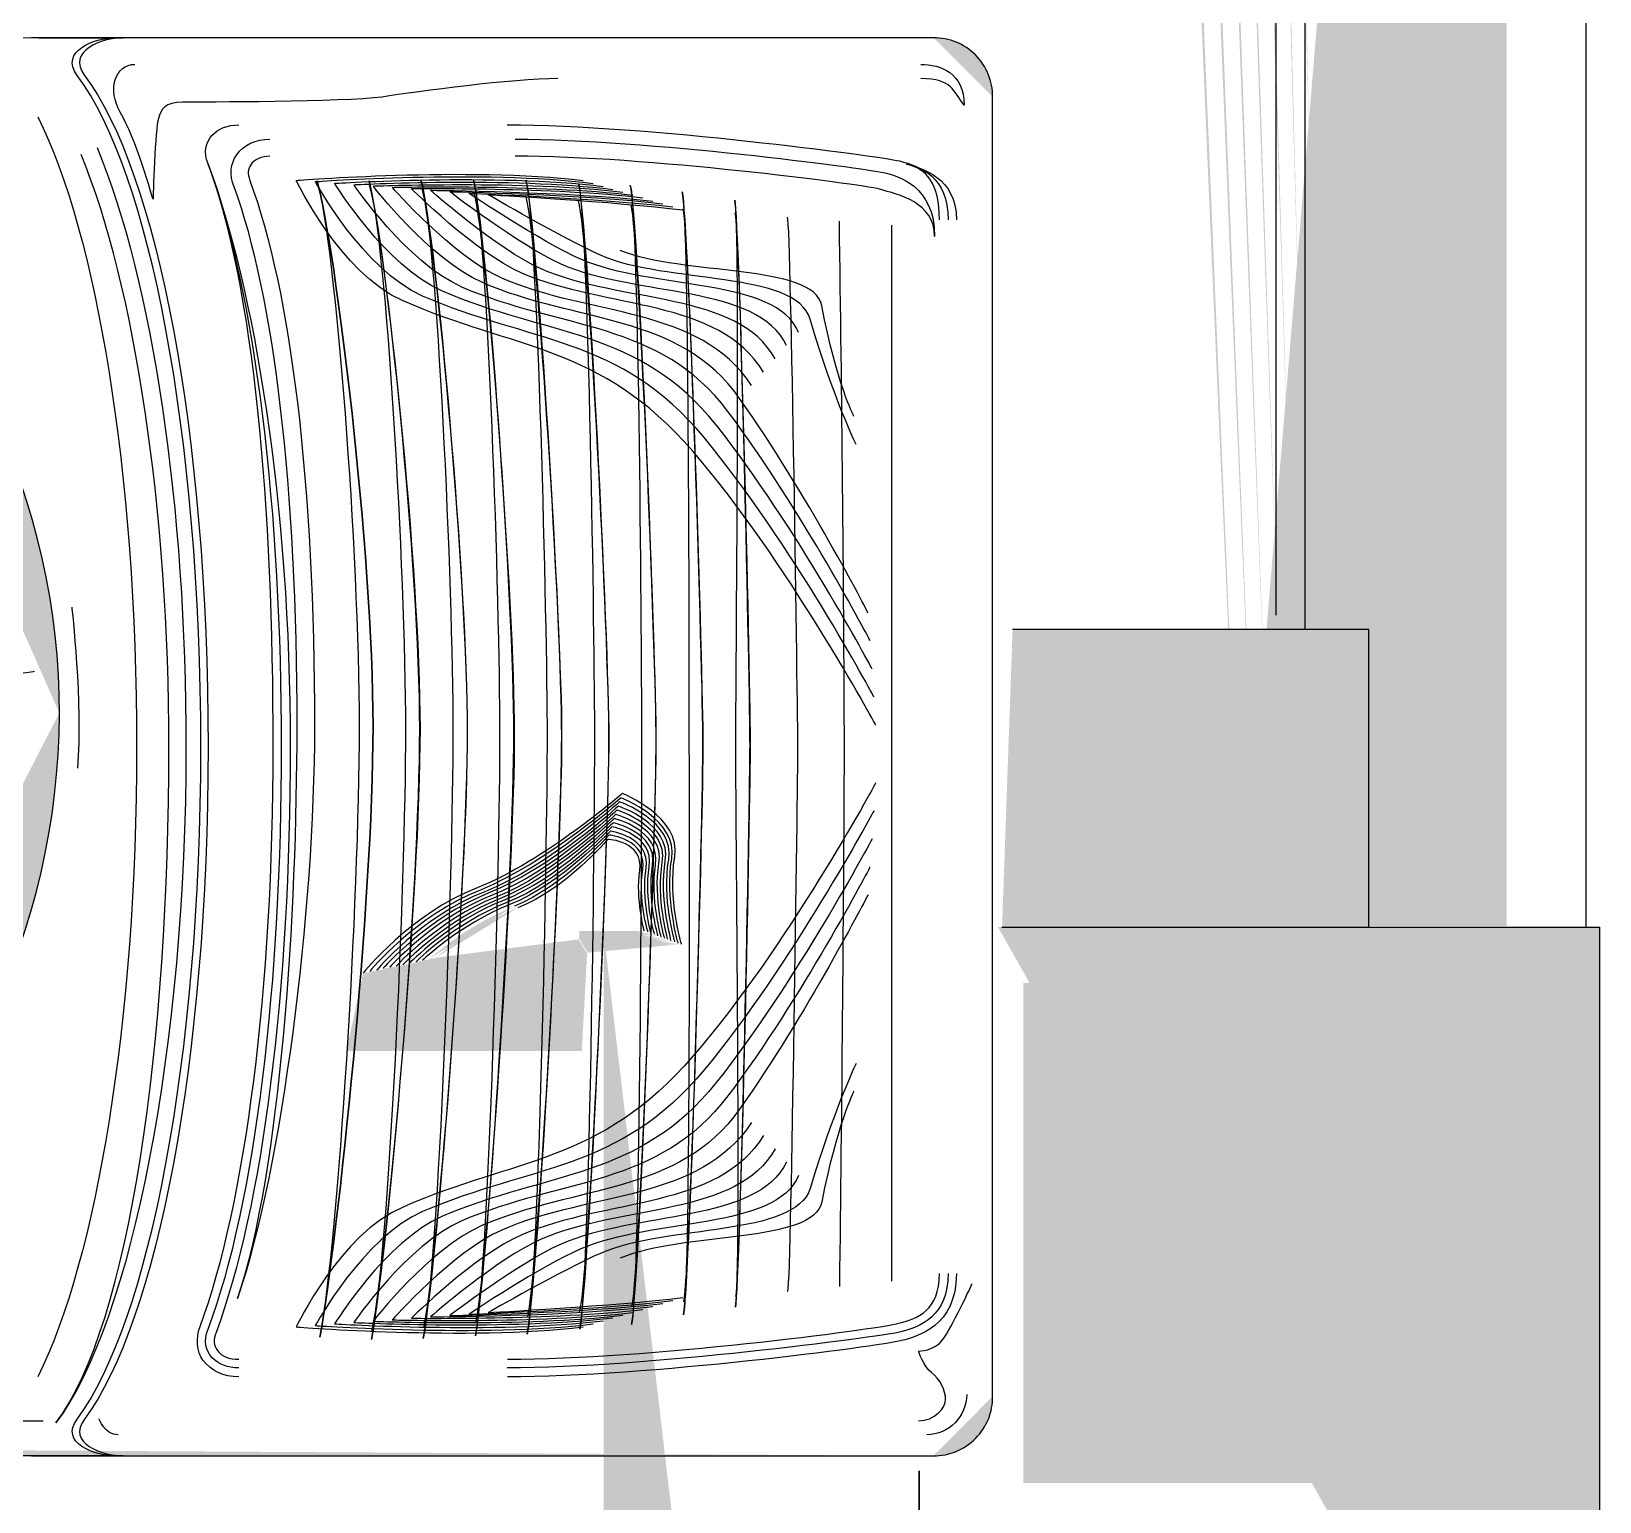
# Model space of a CAD drawing. Header units: millimetres. Extents: x 1111 to 1333, y -447 to -319.
# Drawn here: x 1281.7466 to 1281.9568, y -441.7373 to -441.5402 of the extents above; entities that cross this region are included whole.
import ezdxf

# ---------------------------------------------------------------- set-up
doc = ezdxf.new("R2010")
doc.units = ezdxf.units.MM

# ---------------------------------------------------------------- blocks, each defined once
blk = doc.blocks.new('scanne')
at = {"transparency": 33554559}
h = blk.add_hatch(color=256, dxfattribs=at)
h.paths.add_polyline_path([(2.355771289008089, 1.336540560267394, 0.0117011608511153), (2.395596394018639, 1.318840513595887)], flags=0)
h.paths.add_polyline_path([(2.355771289008089, 1.336540560267394), (2.410285608009644, 1.427230490119882), (2.438204238326079, 1.427230490119882)], flags=0)
h.paths.add_polyline_path([(2.469224938677825, 1.397167781984762), (2.469224938677825, 0.9855504595204821), (2.435923304476318, 0.9855504595204821)], flags=0)
h.paths.add_polyline_path([(2.424974821999285, 1.264463050625636, 0.0020246642637524), (2.435923304476318, 0.9855504595213916)], flags=0)
h = blk.add_hatch(color=256, dxfattribs=at)
h.paths.add_polyline_path([(2.410294731744897, 1.427832656656164), (2.43816774338461, 1.427832656656164)], flags=0)
h.paths.add_polyline_path([(2.469827105214108, 1.397176905720243), (2.469827105214108, 0.9708247505886902), (2.434335774517649, 0.9708247505886902)], flags=0)
h.paths.add_polyline_path([(2.422338062470089, 1.255576532348186, 0.0021279036244079), (2.434335774517649, 0.9708247505877808)], flags=0)
h = blk.add_hatch(color=256, dxfattribs=at)
h.paths.add_polyline_path([(2.359858722466242, 1.342124286330999, 0.0066353954649147), (2.399136403353395, 1.325884037323248)], flags=0)
h.paths.add_polyline_path([(2.359858722466242, 1.342124286330772), (2.410312979215405, 1.426564457435915), (2.438185990855117, 1.426564457435915)], flags=0)
h.paths.add_polyline_path([(2.468613648405835, 1.397186029455497), (2.468613648405835, 1.000212302304362), (2.437456092023012, 1.000212302304362)], flags=0)
h.paths.add_polyline_path([(2.427648076471314, 1.273376940108619, 0.0018961156850547), (2.437456092023921, 1.000212302304362)], flags=0)
h = blk.add_hatch(color=256, dxfattribs=at)
h.paths.add_polyline_path([(2.363854918576862, 1.347744507333572, 9.01962248142e-05), (2.402676412693608, 1.332964055989577)], flags=0)
h.paths.add_polyline_path([(2.363854918570496, 1.347744507335846), (2.410294731744897, 1.425980538370595), (2.43816774338461, 1.425980538370595)], flags=0)
h.paths.add_polyline_path([(2.468002358134299, 1.397195153190978), (2.468002358134299, 1.014865021352989), (2.439034498247337, 1.014865021352989)], flags=0)
h.paths.add_polyline_path([(2.430275712265256, 1.282281705857258, 0.0017674472176443), (2.439034498247337, 1.014865021352079)], flags=0)
h = blk.add_hatch(color=256, dxfattribs=at)
h.paths.add_polyline_path([(2.406262040699175, 1.340012141586157, 0.0079069406303886), (2.367987970705371, 1.353287176589674)], flags=0)
h.paths.add_polyline_path([(2.367987970705371, 1.353287176589674), (2.410276484273936, 1.425410304908155), (2.438195114590371, 1.425410304908155)], flags=0)
h.paths.add_polyline_path([(2.467391067863218, 1.397172343852389), (2.467391067863218, 1.029531426004723), (2.440612904470754, 1.029531426004723)], flags=0)
h.paths.add_polyline_path([(2.43294896673683, 1.291154538531827, 0.0016124653771653), (2.440612904470754, 1.029531426003813)], flags=0)
h = blk.add_hatch(color=256, dxfattribs=at)
h.paths.add_polyline_path([(2.409756431356299, 1.34709216025476, 0.0168274337675411), (2.372029785486802, 1.358861778917798)], flags=0)
h.paths.add_polyline_path([(2.372029785486802, 1.358861778917798), (2.410303855479696, 1.424780767165657), (2.438176867119409, 1.424780767165657)], flags=0)
h.paths.add_polyline_path([(2.466825396268404, 1.39718146758787), (2.466825396268404, 1.04418414505335), (2.442191310695079, 1.04418414505335)], flags=0)
h.paths.add_polyline_path([(2.435622221208859, 1.300059304280239, 0.0014453934944088), (2.442191310695079, 1.044184145054259)], flags=0)
h = blk.add_hatch(color=256, dxfattribs=at)
h.paths.add_polyline_path([(2.413319250029189, 1.354131122114267, 0.0277174394342847), (2.376094409606821, 1.36444094311355)], flags=0)
h.paths.add_polyline_path([(2.376094409606821, 1.364440943113322), (2.410308417347323, 1.424155791290786), (2.438181428987036, 1.424155791290786)], flags=0)
h.paths.add_polyline_path([(2.466236915335457, 1.397195153190978), (2.466236915335457, 1.058887044646553), (2.443746907580361, 1.058887044646553)], flags=0)
h.paths.add_polyline_path([(2.43827266634139, 1.308968631896505, 0.0012613645155645), (2.443746907580361, 1.058887044646326)], flags=0)
h = blk.add_hatch(color=256, dxfattribs=at)
h.paths.add_polyline_path([(2.416859259363491, 1.361220264518124, 0.0398906446787946), (2.380181843064974, 1.370024669176928)], flags=0)
h.paths.add_polyline_path([(2.380181843064974, 1.3700246691767), (2.410290169877271, 1.423535377283769), (2.438163181516983, 1.423535377283769)], flags=0)
h.paths.add_polyline_path([(2.465625625063466, 1.397167781984762), (2.465625625063466, 1.073548887430661), (2.445279695127055, 1.073548887430661)], flags=0)
h.paths.add_polyline_path([(2.440900302136242, 1.317882521379715, 0.0010599977887908), (2.445279695127055, 1.073548887432025)], flags=0)
h = blk.add_hatch(color=256, dxfattribs=at)
h.paths.add_polyline_path([(2.420399268697337, 1.368304845054353, 0.054342496209484), (2.38422365784595, 1.375603833372451)], flags=0)
h.paths.add_polyline_path([(2.38422365784595, 1.375603833372451), (2.410317541083031, 1.422956020086076), (2.438190552722744, 1.422956020086076)], flags=0)
h.paths.add_polyline_path([(2.465014334791931, 1.39718146758787), (2.465014334791931, 1.088160549669964), (2.446858101350471, 1.088160549669964)], flags=0)
h.paths.add_polyline_path([(2.443573556608271, 1.326791848993707, 0.0008336980382864), (2.446858101351381, 1.088160549671101)], flags=0)
h = blk.add_hatch(color=256, dxfattribs=at)
h.paths.add_polyline_path([(2.400942902961332, 1.081942723996462, 0.4181100602066327), (2.393005253166165, 1.089880373792539)], flags=0)
h.paths.add_polyline_path([(2.393005253166165, 1.089880373792539), (2.272115759147936, 1.089880373792539)], flags=0)
h.paths.add_polyline_path([(2.272115759146117, 1.089880373792311, 0.0037641889663085), (1.988230732251167, 1.08267262282834)], flags=0)
h.paths.add_polyline_path([(1.988230732250258, 1.08267262282834, 0.3009145390561368), (1.97532064666143, 1.074005074200613)], flags=0)
h.paths.add_polyline_path([(1.975320646662339, 1.074005074200613, 0.0442316588797081), (1.960722670026143, 1.002018801912981)], flags=0)
h.paths.add_polyline_path([(1.960722670026143, 1.002018801912981, 0.0125714483828308), (1.954199199216645, 0.9163469265290586)], flags=0)
h.paths.add_polyline_path([(1.954199199216645, 0.916346926529286, 0.4150448355973054), (1.968340989082435, 0.9022963740169416)], flags=0)
h.paths.add_polyline_path([(1.968340989083344, 0.9022963740169416), (2.272115759147936, 0.8997873467826593), (2.393005253166165, 0.8997873467826593)], flags=0)
h.paths.add_polyline_path([(2.393005253166165, 0.8997873467826593, 0.4190533763846445), (2.400942902963151, 0.9077706152556856)], flags=0)
h = blk.add_hatch(color=256, dxfattribs=at)
h.paths.add_polyline_path([(2.273128493776994, 0.8997827849148052), (1.969353723712401, 0.9022918121493148)], flags=0)
h.paths.add_polyline_path([(1.95516631516989, 0.9163423646616592, 0.4155777145924683), (1.969353723712401, 0.9022918121493148)], flags=0)
h.paths.add_polyline_path([(1.961644167301756, 1.002014240045582, 0.0123295361642468), (1.95516631516898, 0.9163423646616592)], flags=0)
h.paths.add_polyline_path([(1.976287762614219, 1.074000512332759, 0.0434345997774606), (1.961644167300846, 1.002014240045355)], flags=0)
h.paths.add_polyline_path([(1.98924346687886, 1.082668060960259, 0.3014010121143789), (1.976287762614219, 1.074000512332759)], flags=0)
h.paths.add_polyline_path([(2.27312849377472, 1.089875811924684, 0.0037674473733019), (1.989243466877951, 1.082668060960486)], flags=0)
h.paths.add_polyline_path([(2.273128493776994, 1.089875811924684), (2.284396306992903, 1.089875811924684)], flags=0)
h.paths.add_polyline_path([(2.130615746865487, 0.9186232985109654), (2.236177365416324, 0.922272792670128)], flags=0)
h.paths.add_polyline_path([(2.236177365416324, 0.922272792670128, 0.2422056560555221), (2.275865614395797, 0.9993683567799962)], flags=0)
h.paths.add_polyline_path([(2.275865614395797, 0.9993683567799962, 0.2109934101797068), (2.244981770074673, 1.069164932571993)], flags=0)
h.paths.add_polyline_path([(2.244981770075128, 1.069164932571993), (2.111683995915655, 1.064511827519254)], flags=0)
h.paths.add_polyline_path([(2.111683995915655, 1.064511827519254, 0.1207162283333014), (2.089467700222257, 1.025188527955378)], flags=0)
h.paths.add_polyline_path([(2.089467700221803, 1.025188527955378, 0.2622718361851724), (2.033037396787449, 1.057075983170307)], flags=0)
h.paths.add_polyline_path([(2.033037396787449, 1.057075983170079, 0.2008827941586041), (1.985913303459028, 1.037368714711192)], flags=0)
h.paths.add_polyline_path([(1.985913303459028, 1.037368714711192), (1.979663544711229, 0.9516968393274964)], flags=0)
h.paths.add_polyline_path([(1.979663544711229, 0.9516968393274964, 0.2404182993995008), (2.033037396787449, 0.9244168704885852)], flags=0)
h.paths.add_polyline_path([(2.033037396787449, 0.9244168704883576, 0.2904019590101875), (2.092843482318812, 0.9625540844506304)], flags=0)
h.paths.add_polyline_path([(2.092843482318812, 0.9625540844506304, 0.1561001242287523), (2.130615746865487, 0.9186232985109654)], flags=0)
h = blk.add_hatch(color=256, dxfattribs=at)
h.paths.add_polyline_path([(1.982345922918057, 1.065319278101924, 0.0441364926226864), (1.96948145600777, 1.001225036933647)], flags=0)
h.paths.add_polyline_path([(2.246249969294011, 1.079278593260369, 0.0037946706193211), (1.994069922902554, 1.072846359804998)], flags=0)
h.paths.add_polyline_path([(2.246249969295377, 1.079278593260369), (2.272982514010209, 1.079278593260369)], flags=0)
h.paths.add_polyline_path([(2.272982514010209, 0.910352632373133), (2.246249969295377, 0.910352632373133), (1.976187401525066, 0.9126335662224392)], flags=0)
h.paths.add_polyline_path([(1.9637335027071, 0.9250418463632286, 0.4128428491798294), (1.976187401525066, 0.9126335662224392)], flags=0)
h.paths.add_polyline_path([(1.96948145600777, 1.001225036933419, 0.0135886057867857), (1.9637335027071, 0.9250418463632286)], flags=0)
h = blk.add_hatch(color=256, dxfattribs=at)
h.paths.add_polyline_path([(2.33684866179351, 0.9734660719861948, 0.0805754429643257), (2.325443992546979, 0.9663951770530728)], flags=0)
h.paths.add_polyline_path([(2.325443992546979, 0.9663951770530728), (2.322159447803869, 0.9595523755046996), (2.344968786297386, 0.9595523755046996), (2.345653066452314, 0.9700446712120084), (2.354731183173271, 0.9700446712120084)], flags=0)
h = blk.add_hatch(color=256, dxfattribs=at)
h.paths.add_polyline_path([(2.337313972298716, 0.9732562260719532, 0.0743487687796995), (2.32631987114496, 0.9665502805546566)], flags=0)
h.paths.add_polyline_path([(2.32631987114496, 0.9665502805546566), (2.322989707724673, 0.9601180470992858), (2.344886672678741, 0.9601180470992858), (2.345570952833668, 0.9701541560368696), (2.354238501461395, 0.9701541560368696)], flags=0)
for points in [[(2.320129416677673, 0.9652683957315276), (2.317483533411859, 0.9562358976877476), (2.345539019760281, 0.9562358976877476), (2.346268918591931, 0.9690091272443624), (2.357399875776764, 0.9690091272443624)], [(2.3209961715404, 0.9654189373654845), (2.318259050921142, 0.9567970074147067), (2.345447782405926, 0.9567970074147067), (2.346177681237577, 0.9691596688785467), (2.356989307683988, 0.9691596688785467)], [(2.321913106947476, 0.9656105358087644), (2.319039130297595, 0.9573535552740396), (2.345361106919654, 0.9573535552740396), (2.346045387074582, 0.9693056486448768), (2.356537682781663, 0.9693056486448768)], [(2.322784423677831, 0.9658066961198984), (2.319819209673596, 0.9579146650009988), (2.345274431433836, 0.9579146650009988), (2.345958711587854, 0.9695018089560108), (2.356086057879792, 0.9695018089560108)], [(2.323655740408639, 0.9660074182986592), (2.320599289050505, 0.9584803365955848), (2.345187755947108, 0.9584803365955848), (2.345872036102036, 0.9697025311347716), (2.355634432977012, 0.9697025311347716)], [(2.324527057138993, 0.9661990167419388), (2.321424987104137, 0.9589912657779676), (2.345055461784114, 0.9589912657779676), (2.345785360615764, 0.9698485109011016), (2.355137189398419, 0.9698485109011016)], [(2.31659853107817, 0.9645339350317954), (2.314317597228864, 0.954041639324714), (2.345885721704917, 0.954041639324714), (2.346661239213744, 0.9683659038989844), (2.359251994062333, 0.9683659038989844)], [(2.317465285940897, 0.9647300953429294), (2.315138733414869, 0.9545571303747236), (2.345794484351017, 0.9545571303747236), (2.346570001859845, 0.9685164455329413), (2.358795807292381, 0.9685164455329413)], [(2.31838678321651, 0.9648715132416328), (2.315877755982228, 0.955154735043152), (2.345712370732371, 0.955154735043152), (2.346487888240744, 0.9687034821085944), (2.358348744258137, 0.9687034821085944)], [(2.319258099947319, 0.9651132922297164), (2.316703454035859, 0.9556702260931615), (2.345580076569376, 0.9556702260931615), (2.346355594077749, 0.9688540237427788), (2.357851500678634, 0.9688540237427788)]]:
    blk.add_hatch(color=256, dxfattribs=at).paths.add_polyline_path(points)
h = blk.add_hatch(color=256, dxfattribs=at)
h.paths.add_polyline_path([(2.401659116190558, 0.9706650852190251), (2.482267318428739, 0.9706650852190251), (2.482267318428739, 0.8864530074990852), (2.454303069434672, 0.8864530074990852), (2.453938120019529, 0.8854493966052814), (2.453938120019529, 0.8780135522563342)], flags=0)
h.paths.add_polyline_path([(2.404396236809816, 0.4955465643874959, 0.0318290349099988), (2.440526228984481, 0.6347747665552106)], flags=0)
h.paths.add_polyline_path([(2.404396236809816, 0.4955465643872686), (2.389935116205151, 0.4572268757171969), (2.348832688238644, 0.4572268757171969), (2.348832688238644, 0.9698439490332476)], flags=0)
at = {"lineweight": -3}
for points in [[(2.480433447613677, 1.389868793666664), (2.480433447613677, 0.9706787708223599)], [(2.373767857079883, 1.330619255994406), (2.373767857079883, 1.190934867056512), (2.438911327819596, 1.190980485733462), (2.438911327819596, 1.012474602678821)], [(2.377691063301199, 1.331955883230193), (2.377691063301199, 1.19213463826145), (2.44278891536328, 1.192271494292299), (2.44278891536328, 1.010572303848448)], [(2.393005253166165, 1.089880373792539), (2.272115759147936, 1.089880373792539)], [(2.273128493776994, 1.089875811924684), (2.284396306992903, 1.089875811924684)], [(2.400942902962242, 0.9077706152556856), (2.400942902962242, 1.081942723996462)], [(2.387380470293692, 1.06473992090423), (2.387380470293692, 0.9940765902495058), (2.387380470293692, 0.9231851662098052)], [(2.451356102901399, 0.9706468377482906), (2.451356102901399, 1.010563180113194), (2.403593348094773, 1.010563180113194)], [(2.402179169108194, 0.9706468377482906), (2.482285565899701, 0.9706468377482906), (2.482285565899701, 0.8864803787050732), (2.391048211923362, 0.8864803787050732)], [(1.973532394524909, 0.9068719273188888), (2.262070526474644, 0.9044541374385062), (2.273703289106606, 0.9044541374385062)], [(1.968340989083344, 0.9022963740169416), (2.272115759147936, 0.8997873467826593), (2.393005253166165, 0.8997873467826593)], [(2.273128493776994, 0.8997827849148052), (1.969353723712401, 0.9022918121493148)], [(2.284396306992903, 0.8997827849148052), (2.273128493776994, 0.8997827849148052)], [(2.391052773790988, 0.8977846868629058), (2.391052773790988, 0.8782598931118172)], [(2.391075583129577, 0.8977573156566904), (2.391075583129577, 0.8782781405827791)]]:
    blk.add_lwpolyline(points, dxfattribs=at)
for centre, radius, start, end in [((2.609470608191941, -17.7514827420207), 18.84436038119274, 91.0226936105105, 91.88612486155434), ((2.393057632338923, 1.081995103169674), 0.0078854445893381, 359.6194092039884, 90.38059079555241), ((2.181113183146635, 0.9993828391516216), 0.0947524323560802, 305.5305811845171, 47.69717185591711), ((-4.573482184707927, 0.962715907742904), 6.954639432895715, 0.2609966122400683, 0.8450651672714959), ((-6.6404918004348, 1.038586478316346), 9.02168512236733, 359.2627321877861, 359.7193492657139), ((2.393047752005941, 0.9076828709291931), 0.0078956385239544, 269.6915998772497, 0.6367417967599518)]:
    blk.add_arc(centre, radius, start, end, dxfattribs=at)
for points in [[(2.278265156805218, 1.084812138778943), (2.275847366924836, 1.08809668352228), (2.280591709331702, 1.089875811924684), (2.283328829951415, 1.089875811924684)], [(2.284396306992903, 1.089875811924684), (2.28156794901929, 1.089875811924684), (2.276823606612424, 1.08809668352228), (2.279241396493262, 1.084812138778943)], [(2.284396306992903, 1.089875811924684), (2.28156794901929, 1.089875811924684), (2.276823606612424, 1.08809668352228), (2.279241396493262, 1.084812138778943)], [(2.2948247365523, 0.994806489081384), (2.2948247365523, 1.036593197202591), (2.287890697650027, 1.072130146576228), (2.278265156805218, 1.084812138778943)], [(2.279241396493262, 1.084812138778943), (2.288912556014793, 1.072130146576228), (2.295800976239888, 1.036593197202591), (2.295800976239888, 0.994806489081384)], [(2.279241396493262, 1.084812138778943), (2.288912556014793, 1.072130146576228), (2.295800976239888, 1.036593197202591), (2.295800976239888, 0.994806489081384)], [(2.284040481312104, 1.079835141119701), (2.282261352909927, 1.082937211154785), (2.283310582480453, 1.086312993251794), (2.286002084422534, 1.086312993251794)], [(2.391335609588395, 1.086312993251794), (2.393890255499854, 1.086312993251794), (2.397129181566242, 1.085172526327141), (2.397129181566242, 1.080838752013278)], [(2.342660481241409, 1.084397008818314), (2.336593197202773, 1.084397008818314), (2.324139298384806, 1.082709117769809), (2.31907562523952, 1.081933600260981)], [(2.397129181566242, 1.080838752013278), (2.395578146548587, 1.082709117769809), (2.395669383902031, 1.084397008818314), (2.391335609588395, 1.084397008818314)], [(2.292434317877678, 1.081249320106053), (2.290016527997295, 1.081249320106053), (2.289469103873443, 1.080291327889426), (2.289149773134568, 1.079059623610874)], [(2.31907562523952, 1.081933600260981), (2.314057570770046, 1.081249320106053), (2.294806489081338, 1.081249320106053), (2.292434317877678, 1.081249320106053)], [(2.272982514010209, 1.079278593260369), (2.280828926452386, 1.063585768376242), (2.286211930337003, 1.031698313161541), (2.286211930337003, 0.9947928034782763)], [(2.288419874302917, 1.068247997164689), (2.288419874302917, 1.068247997164689), (2.286002084422534, 1.07673307108439), (2.284040481312104, 1.079835141119701)], [(2.289149773134568, 1.079059623610874), (2.28869358636507, 1.077873538009043), (2.288419874302917, 1.068247997164689), (2.288419874302917, 1.068247997164689)], [(2.295796414371807, 1.072960406497486), (2.294564710093027, 1.076153713886697), (2.297028118651041, 1.078206554351254), (2.299902095300922, 1.078206554351254)], [(2.33589523144451, 1.078206554351254), (2.354598889009821, 1.078206554351254), (2.385573970684845, 1.07400963606824), (2.38844794733518, 1.073370974590488)], [(2.299651192577812, 1.074187548908412), (2.300563566117261, 1.075510490541091), (2.302205838489271, 1.076286008049919), (2.304076204245347, 1.076286008049919)], [(2.336967270353625, 1.076286008049919), (2.35453046099451, 1.076286008049919), (2.383589558235826, 1.072408420506008), (2.386326678854629, 1.071815377704979)], [(2.290554828385893, 0.9947973653459029), (2.290554828385893, 1.026183015113701), (2.285992960687281, 1.056747528695723), (2.278785209722855, 1.074219481982254)], [(2.280929287541084, 1.075177474199108), (2.288410750567663, 1.057021240757649), (2.292835762235199, 1.02686729526863), (2.292835762235199, 0.9947973653459029)], [(2.299286243161304, 1.069899393271498), (2.298647581684008, 1.071496046966103), (2.298784437715085, 1.073047081983759), (2.299651192577812, 1.074187548908412)], [(2.304076204245347, 1.074005074200613), (2.303026974674367, 1.074005074200613), (2.30197774510384, 1.073548887430661), (2.301521558334343, 1.072864607275732)], [(2.385779254731687, 1.069580062532622), (2.383042134111519, 1.070264342687551), (2.354393604963433, 1.074005074200613), (2.336967270353625, 1.074005074200613)], [(2.305650048601137, 0.9948156128166374), (2.305650048601137, 1.025973169199687), (2.30222864782695, 1.05580778394983), (2.295796414371807, 1.072960406497486)], [(2.304527829147673, 0.9947973653459029), (2.304527829147673, 1.027141007330328), (2.301973183236214, 1.056565053987924), (2.295814661842769, 1.072942159026524)], [(2.295814661842769, 1.072942159026524), (2.301973183236214, 1.056291341925998), (2.306808762996979, 1.027414719392481), (2.306808762996979, 0.9947973653459029)], [(2.301521558334343, 1.072864607275732), (2.301110990241113, 1.072271564474931), (2.301065371564391, 1.071678521673902), (2.301384702303266, 1.070766148134453)], [(2.307607089843941, 1.070761586266598), (2.307607089843941, 1.070761586266598), (2.330598903046166, 1.07258633334618), (2.346063634545544, 1.070761586266598)], [(2.310170859491108, 1.070588235294053), (2.310170859491108, 1.070588235294053), (2.332569629892304, 1.072230507665608), (2.347395699913477, 1.070360141909077)], [(2.38844794733518, 1.073370974590488), (2.39132192398506, 1.072595457081661), (2.394971418144677, 1.071272515448981), (2.394971418144677, 1.065478943471362)], [(2.393803580013127, 1.065460696000627), (2.393803580013127, 1.070433131792469), (2.39211568896485, 1.072257878871823), (2.389378568345591, 1.072942159026524)], [(2.389378568345591, 1.072942159026524), (2.391340171456022, 1.0723947349029), (2.396084513862888, 1.071254267978247), (2.396084513862888, 1.065460696000627)], [(2.307725698404055, 0.9975025528913192), (2.307725698404055, 1.029572482814046), (2.304669247046376, 1.055210179281402), (2.299286243161304, 1.069899393271498)], [(2.301384702303266, 1.070766148134453), (2.306950180895682, 1.055803222082204), (2.310052250930993, 1.029800576199022), (2.310052250930993, 0.9975025528913192)], [(2.321931354418438, 1.054612574612974), (2.313537517852864, 1.058262068771682), (2.307607089843941, 1.070761586266598), (2.307607089843941, 1.070761586266598)], [(2.324540742742328, 1.055260359825979), (2.316557474269075, 1.058772997954065), (2.310170859491108, 1.070588235294053), (2.310170859491108, 1.070588235294053)], [(2.310421762214218, 1.070715967589649), (2.312885170771778, 1.061637850868919), (2.316032859484266, 1.020945990995414), (2.316032859484266, 0.9975436097006422)], [(2.317903225240343, 0.9975436097006422), (2.317903225240343, 1.020945990995414), (2.312885170771778, 1.061637850868919), (2.310421762214218, 1.070715967589649)], [(2.310421762214218, 1.070715967589649), (2.312885170771778, 1.061637850868919), (2.317903225240343, 1.020945990995414), (2.317903225240343, 0.9975436097006422)], [(2.31275743847641, 1.070364703776931), (2.31275743847641, 1.070364703776931), (2.334563166076577, 1.071733264086333), (2.348750574619998, 1.069954135683929)], [(2.327218559081074, 1.055903583171584), (2.319554621347151, 1.059233746591644), (2.31275743847641, 1.070364703776931), (2.31275743847641, 1.070364703776931)], [(2.315316646255041, 1.070182229068677), (2.315316646255041, 1.070182229068677), (2.336529331055089, 1.071277077316608), (2.350032459443582, 1.069543567590926)], [(2.329823385537793, 1.056451007295436), (2.32247877854229, 1.059689933361596), (2.315316646255041, 1.070182229068677), (2.315316646255041, 1.070182229068677)], [(2.317364924852199, 1.070715967589649), (2.319645858701505, 1.062413368377747), (2.322246123289687, 1.018482582438082), (2.322246123289687, 0.9972242789617666)], [(2.324162107723395, 0.9972242789617666), (2.324162107723395, 1.018482582438082), (2.319645858701505, 1.062413368377747), (2.317364924852199, 1.070715967589649)], [(2.317401419793213, 1.070168543465797), (2.319636734965797, 1.061911562930845), (2.324198602664409, 1.018482582438082), (2.324198602664409, 0.9972242789617666)], [(2.317903225240343, 1.070004316228505), (2.317903225240343, 1.070004316228505), (2.338477248562185, 1.070779833737333), (2.351387334149194, 1.069183180042728)], [(2.332501201876993, 1.057094230641041), (2.325521544297998, 1.060150681999175), (2.317903225240343, 1.070004316228505), (2.317903225240343, 1.070004316228505)], [(2.320489804225189, 1.069826403388333), (2.320489804225189, 1.069826403388333), (2.340470784746457, 1.070282590158058), (2.35274220885617, 1.068777173817579)], [(2.335179018216194, 1.05764621663252), (2.32851869137562, 1.060565811959804), (2.320489804225189, 1.069826403388333), (2.320489804225189, 1.069826403388333)], [(2.323044450136649, 1.069653052415787), (2.323044450136649, 1.069653052415787), (2.342432387857343, 1.069881145800763), (2.354065150489304, 1.068421348137007)], [(2.324317211224524, 1.070807204943548), (2.326461289043663, 1.06350821662545), (2.328605366862348, 1.016156029911826), (2.328605366862348, 0.9969505668996134)], [(2.330566969971869, 0.9969505668996134), (2.330566969971869, 1.016156029911826), (2.326461289043663, 1.06350821662545), (2.324317211224524, 1.070807204943548)], [(2.331356173084486, 1.070807204943548), (2.333226538841017, 1.064283734134278), (2.334868811212118, 1.013601384000367), (2.334868811212118, 0.9966312361607378)], [(2.336784795645826, 0.9966312361607378), (2.336784795645826, 1.013601384000367), (2.333226538841017, 1.064283734134278), (2.331356173084486, 1.070807204943548)], [(2.338395134943539, 1.070807204943548), (2.339900551283562, 1.065196107673955), (2.341223492917151, 1.011183594120211), (2.341223492917151, 0.9963119054218624)], [(2.343185096027582, 0.9963119054218624), (2.343185096027582, 1.011183594120211), (2.339900551283562, 1.065196107673955), (2.338395134943539, 1.070807204943548)], [(2.345429534934964, 1.070364703776931), (2.346752476567189, 1.065392267985089), (2.347573612753194, 1.008688252488809), (2.347573612753194, 0.9960062602860944)], [(2.349535215864079, 0.9960062602860944), (2.349535215864079, 1.008688252488809), (2.346752476567189, 1.065392267985089), (2.345429534934964, 1.070364703776931)], [(2.352381821308199, 1.070136610391728), (2.353522288233079, 1.06598531078589), (2.353887237648677, 1.006316081285376), (2.353887237648677, 0.9956413108700416)], [(2.355848840759108, 0.9956413108700416), (2.355848840759108, 1.006316081285376), (2.353522288233079, 1.06598531078589), (2.352381821308199, 1.070136610391728)], [(2.386326678854629, 1.071815377704979), (2.38819704461207, 1.071359190935027), (2.393169480403003, 1.070081867979297), (2.393169480403003, 1.063239066431378)], [(2.337824901481099, 1.058339620522701), (2.331529524056577, 1.061122359818909), (2.323044450136649, 1.069653052415787), (2.323044450136649, 1.069653052415787)], [(2.32442669604984, 1.069666738018895), (2.326433917837448, 1.06223089366972), (2.330539598766108, 1.016110411234649), (2.330539598766108, 0.9969049482226636)], [(2.325608219783362, 1.069429520898438), (2.325608219783362, 1.069429520898438), (2.344403114702572, 1.069292664867589), (2.355397215857236, 1.067969723234909)], [(2.340434289805443, 1.058891606514407), (2.33450386179652, 1.061537489779539), (2.325608219783362, 1.069429520898438), (2.325608219783362, 1.069429520898438)], [(2.328190236901491, 1.069251608058266), (2.328190236901491, 1.069251608058266), (2.34634647034295, 1.068886658642441), (2.356747528696132, 1.067609335686711)], [(2.343107544276563, 1.059534829859785), (2.337496447006515, 1.062043857094067), (2.328190236901491, 1.069251608058266), (2.328190236901491, 1.069251608058266)], [(2.330758568415831, 1.069028076540917), (2.330758568415831, 1.069028076540917), (2.348367377732984, 1.068389415063165), (2.358084155931692, 1.067203329461563)], [(2.345767113144802, 1.06017805320539), (2.340475346614084, 1.062504605731874), (2.330758568415831, 1.069028076540917), (2.330758568415831, 1.069028076540917)], [(2.331406353628835, 1.069119313895043), (2.333185482031011, 1.062504605731874), (2.33683497619063, 1.013647002677316), (2.33683497619063, 0.996585617483788)], [(2.333336023665423, 1.068845601833118), (2.333336023665423, 1.068845601833118), (2.350351790182003, 1.067933228293213), (2.35942990690296, 1.06679276136856)], [(2.348390187071572, 1.060725477329242), (2.343463369956452, 1.062915173824649), (2.333336023665423, 1.068845601833118), (2.333336023665423, 1.068845601833118)], [(2.338386011208285, 1.068571889771192), (2.339937046225941, 1.062778317793572), (2.343175972291874, 1.011183594120211), (2.343175972291874, 0.9962662867449124)], [(2.345411287464003, 1.06802446564734), (2.346779847773859, 1.063052029855498), (2.349471349716395, 1.008720185562651), (2.349471349716395, 0.9959469560060368)], [(2.359334107680979, 1.069205989381316), (2.360246481221338, 1.065921444638206), (2.360246481221338, 1.003788806580359), (2.360246481221338, 0.9953493513376088)], [(2.362116846977414, 0.9953493513376088), (2.362116846977414, 1.003788806580359), (2.360246481221338, 1.065921444638206), (2.359334107680979, 1.069205989381316)], [(2.36637306954003, 1.068092893662878), (2.367102968372591, 1.065629485105546), (2.366464306894386, 1.001398387905965), (2.366464306894386, 0.9950573918047212)], [(2.368425910004816, 0.9950573918047212), (2.368425910004816, 1.001398387905965), (2.367102968372591, 1.065629485105546), (2.36637306954003, 1.068092893662878)], [(2.393169480403003, 1.063239066431378), (2.393169480403003, 1.067846552807168), (2.388288281965515, 1.068850163700744), (2.385779254731687, 1.069580062532622)], [(2.35243656372063, 1.067477041523488), (2.353531411968333, 1.063325741917651), (2.355812345818094, 1.006302395682268), (2.355812345818094, 0.9956732439441112)], [(2.359416221299625, 1.066929617399637), (2.360282976162352, 1.06359945397935), (2.362107723242161, 1.003884605801886), (2.362107723242161, 0.9953539132050082)], [(2.36639587887862, 1.066382193275785), (2.367080159034003, 1.063918784718225), (2.368448719343859, 1.001375578567603), (2.368448719343859, 0.9950345824661326)], [(2.373421155134792, 1.065834769151933), (2.3738773419052, 1.064192496780378), (2.374789715444649, 0.9990034073641708), (2.374789715444649, 0.994715251727257)], [(2.378051450849625, 1.053932856325673), (2.376956602601921, 1.059680809626115), (2.359347793284314, 1.057901681223711), (2.351045194072639, 1.06136870067462)], [(2.373307108442304, 1.048631966059701), (2.369475139575342, 1.056843327917476), (2.353189271890869, 1.055064199515072), (2.343107544276563, 1.059534829859785)], [(2.374917447740017, 1.050370037652783), (2.371997852413414, 1.057805882001957), (2.355255797958534, 1.056026753599326), (2.345767113144802, 1.06017805320539)], [(2.376491292096716, 1.052149166055414), (2.37452968898583, 1.058718255541634), (2.357240210407098, 1.056802271108153), (2.348390187071572, 1.060725477329242)], [(2.368617508448323, 1.043276333381299), (2.361637850868874, 1.053905485119457), (2.347131111587032, 1.052445687455929), (2.335179018216194, 1.05764621663252)], [(2.370214162142701, 1.045064585519185), (2.364283734134687, 1.054963838425692), (2.349183952050907, 1.053412803408036), (2.337824901481099, 1.058339620522701)], [(2.37177432089561, 1.046848275789443), (2.366893122458122, 1.055880773832996), (2.351200297573768, 1.054192882784491), (2.340434289805443, 1.058891606514407)], [(2.362313007288548, 1.03623737152202), (2.350999575395007, 1.049922974618539), (2.339001863347448, 1.048919363724735), (2.324540742742328, 1.055260359825979)], [(2.363895975379591, 1.037975443115101), (2.353631773057486, 1.05088552870302), (2.341041018209352, 1.049881917808988), (2.327218559081074, 1.055903583171584)], [(2.365451572265328, 1.03980019019491), (2.356327836867649, 1.051980376950496), (2.343052801864132, 1.050703053994766), (2.329823385537793, 1.056451007295436)], [(2.367034540356826, 1.041538261787991), (2.35900565320685, 1.052988549711926), (2.345091956725127, 1.051574370725575), (2.332501201876993, 1.057094230641041)], [(2.360752848535184, 1.034449119383907), (2.348298949717218, 1.048819002635354), (2.336985517824587, 1.04799786644935), (2.321931354418438, 1.054612574612974)], [(2.382339606486539, 1.03915240498145), (2.382339606486539, 1.03915240498145), (2.380013053959601, 1.043531797972264), (2.378051450849625, 1.053932856325673)], [(2.382649813489706, 1.035361492923811), (2.382649813489706, 1.035361492923811), (2.379638980808749, 1.041474395640307), (2.376491292096716, 1.052149166055414)], [(2.384232781581658, 1.012798495285323), (2.384232781581658, 1.012798495285323), (2.376021419723429, 1.028810650908326), (2.367034540356826, 1.041538261787991)], [(2.384520179246237, 1.009053201904862), (2.384520179246237, 1.009053201904862), (2.375350825171835, 1.026616392545292), (2.365451572265328, 1.03980019019491)], [(2.38503110842862, 1.001521558333934), (2.38503110842862, 1.001521558333934), (2.37394576992051, 1.022232437686625), (2.362313007288548, 1.03623737152202)], [(2.384789329440309, 1.005266851714623), (2.384789329440309, 1.005266851714623), (2.374616364472558, 1.024426696049658), (2.363895975379591, 1.037975443115101)], [(2.38529569675552, 0.9977260844084412), (2.38529569675552, 0.9977260844084412), (2.373252366030328, 1.020033617455737), (2.360752848535184, 1.034449119383907)], [(2.278338146688611, 0.9919598836372642), (2.279068045520261, 1.000627432264991), (2.277562629179328, 1.013537517852455), (2.277562629179328, 1.013537517852455)], [(2.25666927511952, 1.001311712419692), (2.260957430756434, 1.003455790238376), (2.272544574710764, 1.004961206578855), (2.272544574710764, 1.004961206578855)], [(2.310052250930993, 0.9975025528913192), (2.310052250930993, 0.9728228486408169), (2.305718476616448, 0.9384719848685564), (2.299742429931256, 0.9208631755511759)], [(2.299742429931256, 0.9208631755511759), (2.305627239263003, 0.9381526541296809), (2.307725698404055, 0.9729140859944893), (2.307725698404055, 0.9975025528913192)], [(2.316032859484266, 0.9975436097006422), (2.316032859484266, 0.9740956097286924), (2.313250120187376, 0.9292980689263004), (2.310786711630271, 0.9157037031836808)], [(2.310786711630271, 0.9157037031836808), (2.313250120187376, 0.9292980689263004), (2.317903225240343, 0.9740956097286924), (2.317903225240343, 0.9975436097006422)], [(2.317903225240343, 0.9975436097006422), (2.317903225240343, 0.9740956097286924), (2.313250120187376, 0.9292980689263004), (2.310786711630271, 0.9157037031836808)], [(2.322246123289687, 0.9972242789617666), (2.322246123289687, 0.9759203568080465), (2.32005642679428, 0.9277926525855946), (2.31768425559062, 0.9153843724448052)], [(2.31768425559062, 0.9153843724448052), (2.32005642679428, 0.9277926525855946), (2.324162107723395, 0.9759203568080465), (2.324162107723395, 0.9972242789617666)], [(2.324198602664409, 0.9972242789617666), (2.324198602664409, 0.9759203568080465), (2.320001684382305, 0.9287962634793984), (2.317720750532544, 0.916387983338609)], [(2.328605366862348, 0.9969505668996134), (2.328605366862348, 0.9777907225645776), (2.326735001104907, 0.9266521856609417), (2.324636541964309, 0.9155212284758816)], [(2.324636541964309, 0.9155212284758816), (2.326735001104907, 0.9266521856609417), (2.330566969971869, 0.9777907225645776), (2.330566969971869, 0.9969505668996134)], [(2.330539598766108, 0.9969049482226636), (2.330539598766108, 0.9777451038878552), (2.326753248575869, 0.9282032206785971), (2.324700408111993, 0.9170722634935372)], [(2.334868811212118, 0.9966312361607378), (2.334868811212118, 0.9794329949361326), (2.333409013548816, 0.9258310494751641), (2.331629885146639, 0.9158861778917072)], [(2.331629885146639, 0.9158861778917072), (2.333409013548816, 0.9258310494751641), (2.336784795645826, 0.9794329949361326), (2.336784795645826, 0.9966312361607378)], [(2.33683497619063, 0.996585617483788), (2.33683497619063, 0.9795698509672092), (2.333504812770797, 0.9276557965545179), (2.331680065690989, 0.9177565436482382)], [(2.341223492917151, 0.9963119054218624), (2.341223492917151, 0.98148583540069), (2.340174263345716, 0.9246905825505108), (2.338577609651338, 0.9161142712766832)], [(2.338577609651338, 0.9161142712766832), (2.340174263345716, 0.9246905825505108), (2.343185096027582, 0.98148583540069), (2.343185096027582, 0.9963119054218624)], [(2.343175972291874, 0.9962662867449124), (2.343175972291874, 0.9813489793698408), (2.340210758287639, 0.9271083724308936), (2.338614104593261, 0.9183952051262168)], [(2.286211930337003, 0.9947928034782763), (2.286211930337003, 0.9580697685025824), (2.280828926452386, 0.9261823132878816), (2.272982514010209, 0.910352632373133)], [(2.292835762235199, 0.9947973653459029), (2.292835762235199, 0.9551091163662022), (2.285628011270773, 0.9177930385899344), (2.2754094276263, 0.9041986728473148)], [(2.2754094276263, 0.9041986728473148), (2.285399917886707, 0.9174280891738816), (2.290554828385893, 0.955610921813104), (2.290554828385893, 0.9947973653459029)], [(2.278265156805218, 0.9047096020296976), (2.287890697650027, 0.9176653062941112), (2.2948247365523, 0.9531110183140754), (2.2948247365523, 0.994806489081384)], [(2.295800976239888, 0.994806489081384), (2.295800976239888, 0.9531110183140754), (2.288912556014793, 0.9176653062941112), (2.279241396493262, 0.9047096020296976)], [(2.295800976239888, 0.994806489081384), (2.295800976239888, 0.9531110183140754), (2.288912556014793, 0.9176653062941112), (2.279241396493262, 0.9047096020296976)], [(2.294719813595065, 0.917108758435006), (2.300832716311333, 0.9335771008277332), (2.304527829147673, 0.9626361980690488), (2.304527829147673, 0.9947973653459029)], [(2.295796414371807, 0.9167620564899152), (2.30222864782695, 0.9338690603603936), (2.305650048601137, 0.9636124377566376), (2.305650048601137, 0.9948156128166374)], [(2.306808762996979, 0.9947973653459029), (2.306808762996979, 0.9623624860073504), (2.303113650160639, 0.932984058026932), (2.296863891413295, 0.9163332409261784)], [(2.349471349716395, 0.9959469560060368), (2.349471349716395, 0.9831737264494222), (2.34700794115929, 0.9265153296298648), (2.345593762172256, 0.9190794852809177)], [(2.347573612753194, 0.9960062602860944), (2.347573612753194, 0.9832330307294797), (2.346934951275898, 0.9242024627067166), (2.345612009642763, 0.916766618357542)], [(2.345612009642763, 0.916766618357542), (2.346934951275898, 0.9242024627067166), (2.349535215864079, 0.9832330307294797), (2.349535215864079, 0.9960062602860944)], [(2.353887237648677, 0.9956413108700416), (2.353887237648677, 0.9850121591318838), (2.353704762940878, 0.923609419905688), (2.352564296015998, 0.9174052798355204)], [(2.352564296015998, 0.9174052798355204), (2.353704762940878, 0.923609419905688), (2.355848840759108, 0.9850121591318838), (2.355848840759108, 0.9956413108700416)], [(2.355812345818094, 0.9956732439441112), (2.355812345818094, 0.9849984735287762), (2.353713886676132, 0.9259679055062406), (2.352573419751706, 0.9197637654356184)], [(2.362107723242161, 0.9953539132050082), (2.362107723242161, 0.9868232206083576), (2.360465450870151, 0.9253748627052119), (2.359507458653979, 0.9204480455905468)], [(2.360246481221338, 0.9953493513376088), (2.360246481221338, 0.9868642774176803), (2.360474574605859, 0.9236367911121304), (2.359516582388778, 0.9186643553202885)], [(2.359516582388778, 0.9186643553202885), (2.360474574605859, 0.9236367911121304), (2.362116846977414, 0.9868642774176803), (2.362116846977414, 0.9953493513376088)], [(2.366464306894386, 0.9950573918047212), (2.366464306894386, 0.9886707770263), (2.367194205726036, 0.9232535942253434), (2.366464306894386, 0.9196953374200803)], [(2.366464306894386, 0.9196953374200803), (2.367194205726036, 0.9232535942253434), (2.368425910004816, 0.9886707770263), (2.368425910004816, 0.9950573918047212)], [(2.368448719343859, 0.9950345824661326), (2.368448719343859, 0.9886479676879388), (2.367171396387902, 0.92487305725831), (2.366487116232974, 0.9211323257454752)], [(2.374789715444649, 0.994715251727257), (2.374789715444649, 0.9904270960905704), (2.373922960581921, 0.9242800144575084), (2.373466773811969, 0.9218166059001759)], [(2.38529569675552, 0.990016527997568), (2.38529569675552, 0.990016527997568), (2.373252366030328, 0.9677089949502716), (2.360752848535184, 0.9533391116990516)], [(2.351314344266711, 0.9885749778047738), (2.351314344266711, 0.9885749778047738), (2.34082204855963, 0.9794512424070944), (2.331880787869749, 0.9759386042790084)], [(2.351131869558457, 0.9879956206068528), (2.351131869558457, 0.9879956206068528), (2.341050141944151, 0.9791455972710992), (2.332382593315969, 0.97567857782019)], [(2.357929052429653, 0.9798298774260275), (2.358795807292381, 0.985076025279568), (2.351131869558457, 0.9879956206068528), (2.351131869558457, 0.9879956206068528)], [(2.358339620522883, 0.9800442852078958), (2.359251994062333, 0.9854272890925129), (2.351314344266711, 0.9885749778047738), (2.351314344266711, 0.9885749778047738)], [(2.350958518586367, 0.9874527583508552), (2.350958518586367, 0.9874527583508552), (2.341332977741558, 0.978785209723128), (2.332893522498807, 0.9754094276258912)], [(2.350780605746194, 0.9868734011529341), (2.350780605746194, 0.9868734011529341), (2.341611251671338, 0.9784339459101828), (2.333354271136386, 0.9751950198442499)], [(2.350602692905567, 0.9863442245000442), (2.350602692905567, 0.9863442245000442), (2.341843906924395, 0.9780416252881424), (2.333860638450687, 0.9749395552530586)], [(2.350420218197768, 0.9857648673021229), (2.350420218197768, 0.9857648673021229), (2.342117618985184, 0.9777359801521469), (2.334362443897816, 0.974679528794013)], [(2.356213790175161, 0.97924139649308), (2.356989307683988, 0.9839401202227692), (2.350420218197768, 0.9857648673021229), (2.350420218197768, 0.9857648673021229)], [(2.356669976945113, 0.9793645669208216), (2.357445494453486, 0.98420014668136), (2.350602692905567, 0.9863442245000442), (2.350602692905567, 0.9863442245000442)], [(2.357075983170261, 0.9795287941581136), (2.357897119356266, 0.984546848626678), (2.350780605746194, 0.9868734011529341), (2.350780605746194, 0.9868734011529341)], [(2.357527608072132, 0.9796975832628048), (2.358394362934859, 0.9848068750854964), (2.350958518586367, 0.9874527583508552), (2.350958518586367, 0.9874527583508552)], [(2.38503110842862, 0.9862666727490251), (2.38503110842862, 0.9862666727490251), (2.373900151243333, 0.9655557933965608), (2.362313007288548, 0.9515508595611664)], [(2.350242305357596, 0.9852265669137524), (2.350242305357596, 0.9852265669137524), (2.342395892914964, 0.9774257731487525), (2.334868811212118, 0.974460559144518)], [(2.350064392516969, 0.9846472097160583), (2.350064392516969, 0.9846472097160583), (2.342628548168022, 0.9770745093360346), (2.335375178526874, 0.9742461513626494)], [(2.349886479676797, 0.9841180330629412), (2.349886479676797, 0.9841180330629412), (2.342906822097802, 0.9767278073907164), (2.335835927164453, 0.9739450680945084)], [(2.354904534145362, 0.978735029178324), (2.355634432977012, 0.9830688034921876), (2.349886479676797, 0.9841180330629412), (2.349886479676797, 0.9841180330629412)], [(2.355356159047232, 0.9788992564153886), (2.356086057879792, 0.9833698867603288), (2.350064392516969, 0.9846472097160583), (2.350064392516969, 0.9846472097160583)], [(2.355762165272835, 0.9790224268433576), (2.356492064104486, 0.983675531896324), (2.350242305357596, 0.9852265669137524), (2.350242305357596, 0.9852265669137524)], [(2.34970856683617, 0.9835341139973934), (2.34970856683617, 0.9835341139973934), (2.34313947734995, 0.9764632190642714), (2.336342294478754, 0.9737260984450132)], [(2.349530653996453, 0.9830003754768768), (2.349530653996453, 0.9830003754768768), (2.34341775127973, 0.9761119552515538), (2.33684866179351, 0.9734660719861948)], [(2.349357303023907, 0.9824255801465824), (2.349357303023907, 0.9824255801465824), (2.343700587077137, 0.9757196346292856), (2.337313972298716, 0.9732562260719532)], [(2.353645458660821, 0.9782286618637954), (2.354238501461395, 0.9821974867618336), (2.349357303023907, 0.9824255801465824), (2.349357303023907, 0.9824255801465824)], [(2.354046903018343, 0.97839288910086), (2.354685564495639, 0.9824529513527976), (2.349530653996453, 0.9830003754768768), (2.349530653996453, 0.9830003754768768)], [(2.354498527920213, 0.9785616782057786), (2.355137189398419, 0.9827585964885656), (2.34970856683617, 0.9835341139973934), (2.34970856683617, 0.9835341139973934)], [(2.384789329440309, 0.982480322559013), (2.384789329440309, 0.982480322559013), (2.374570745794926, 0.9633204782242046), (2.363895975379591, 0.9498173498354844)], [(2.357851500678634, 0.9688540237427788), (2.357851500678634, 0.9688540237427788), (2.356254846984256, 0.9746019770432212), (2.357075983170261, 0.9795287941581136)], [(2.358348744258137, 0.9687034821085944), (2.358348744258137, 0.9687034821085944), (2.356615234532682, 0.9745882914401136), (2.357527608072132, 0.9796975832628048)], [(2.358795807292381, 0.9685164455329413), (2.358795807292381, 0.9685164455329413), (2.357016678890204, 0.9746293482494364), (2.357929052429653, 0.9798298774260275)], [(2.359251994062333, 0.9683659038989844), (2.359251994062333, 0.9683659038989844), (2.357381628305802, 0.9746156626463288), (2.358339620522883, 0.9800442852078958)], [(2.354238501461395, 0.9701541560368696), (2.354238501461395, 0.9701541560368696), (2.353098034536969, 0.9744423116737834), (2.353645458660821, 0.9782286618637954)], [(2.354731183173271, 0.9700446712120084), (2.354731183173271, 0.9700446712120084), (2.353408241540137, 0.9744696828799988), (2.354046903018343, 0.97839288910086)], [(2.355137189398419, 0.9698485109011016), (2.355137189398419, 0.9698485109011016), (2.353859866442917, 0.9745016159538408), (2.354498527920213, 0.9785616782057786)], [(2.355634432977012, 0.9697025311347716), (2.35558881430029, 0.9697025311347716), (2.354265872668065, 0.97449249221836), (2.354904534145362, 0.978735029178324)], [(2.356086057879792, 0.9695018089560108), (2.356086057879792, 0.9695018089560108), (2.354671878893213, 0.9744742447476256), (2.355356159047232, 0.9788992564153886)], [(2.356537682781663, 0.9693056486448768), (2.356537682781663, 0.9693056486448768), (2.35503226644073, 0.9745061778216949), (2.355762165272835, 0.9790224268433576)], [(2.356989307683988, 0.9691596688785467), (2.356989307683988, 0.9691596688785467), (2.355438272666333, 0.9745426727631638), (2.356213790175161, 0.97924139649308)], [(2.357399875776764, 0.9690091272443624), (2.357399875776764, 0.9690091272443624), (2.355848840759108, 0.9745289871600562), (2.356669976945113, 0.9793645669208216)], [(2.384520179246237, 0.978735029178324), (2.384520179246237, 0.978735029178324), (2.375305206494203, 0.961080601183994), (2.365451572265328, 0.948033659565226)], [(2.331880787869749, 0.9759386042790084), (2.322893908503147, 0.9724259661509222), (2.31659853107817, 0.9645339350317954), (2.31659853107817, 0.9645339350317954)], [(2.332382593315969, 0.97567857782019), (2.323623807334797, 0.9722571770460036), (2.317465285940897, 0.9647300953429294), (2.317465285940897, 0.9647300953429294)], [(2.332893522498807, 0.9754094276258912), (2.324362829902156, 0.9720792642058312), (2.31838678321651, 0.9648715132416328), (2.31838678321651, 0.9648715132416328)], [(2.333354271136386, 0.9751950198442499), (2.325142909278156, 0.9719560937780896), (2.319258099947319, 0.9651132922297164), (2.319258099947319, 0.9651132922297164)], [(2.333860638450687, 0.9749395552530586), (2.325877369977888, 0.9717918665407979), (2.320129416677673, 0.9652683957315276), (2.320129416677673, 0.9652683957315276)], [(2.334362443897816, 0.974679528794013), (2.326652887487171, 0.9716230774358792), (2.3209961715404, 0.9654189373654845), (2.3209961715404, 0.9654189373654845)], [(2.334868811212118, 0.974460559144518), (2.327387348186448, 0.9714953451402834), (2.321913106947476, 0.9656105358087644), (2.321913106947476, 0.9656105358087644)], [(2.335375178526874, 0.9742461513626494), (2.328121808885725, 0.9713721747123144), (2.322784423677831, 0.9658066961198984), (2.322784423677831, 0.9658066961198984)], [(2.335835927164453, 0.9739450680945084), (2.328856269585457, 0.97120794747525), (2.323655740408639, 0.9660074182986592), (2.323655740408639, 0.9660074182986592)], [(2.336342294478754, 0.9737260984450132), (2.329590730284735, 0.9710802151798816), (2.324527057138993, 0.9661990167419388), (2.324527057138993, 0.9661990167419388)], [(2.384232781581658, 0.9749851739300084), (2.384232781581658, 0.9749851739300084), (2.375975801046251, 0.9588817809531064), (2.367034540356826, 0.9462454074275684)], [(2.360752848535184, 0.9533391116990516), (2.348298949717218, 0.9388779910937046), (2.336985517824587, 0.9397447459566592), (2.321931354418438, 0.9331300377932622)], [(2.382649813489706, 0.9523811194821972), (2.382649813489706, 0.9523811194821972), (2.379638980808749, 0.9461313607348528), (2.376491292096716, 0.9356390650275443)], [(2.362313007288548, 0.9515508595611664), (2.350953956718285, 0.9378652564646472), (2.339001863347448, 0.9387776300043242), (2.324540742742328, 0.9325278712569796)], [(2.363895975379591, 0.9498173498354844), (2.353631773057486, 0.9368616455708432), (2.341041018209352, 0.9378652564646472), (2.327218559081074, 0.9318892097792286)], [(2.365451572265328, 0.948033659565226), (2.356282218190926, 0.9358534728094128), (2.343098420541309, 0.9369939397340658), (2.329823385537793, 0.9312916051105731)], [(2.382339606486539, 0.9486768829108314), (2.382339606486539, 0.9486768829108314), (2.380013053959601, 0.9440237778580922), (2.378051450849625, 0.9338508128896592)], [(2.367034540356826, 0.9462454074275684), (2.358960034530127, 0.9348407381803554), (2.345137575402759, 0.936118061136085), (2.332501201876993, 0.9306438198975684)], [(2.368617508448323, 0.9444662790247093), (2.361637850868874, 0.9338371272865515), (2.347131111587032, 0.9352513062731304), (2.335179018216194, 0.9300507770965396)], [(2.370214162142701, 0.942723645563774), (2.364283734134687, 0.932824392657494), (2.349183952050907, 0.9343298089979724), (2.337824901481099, 0.9294029918833075)], [(2.37177432089561, 0.9409445171613696), (2.366893122458122, 0.9319120191175898), (2.351200297573768, 0.9334630541352452), (2.340434289805443, 0.928809949082506)], [(2.373307108442304, 0.9391562650234844), (2.36942952089862, 0.9309905218426592), (2.353189271890869, 0.9325871755370372), (2.343107544276563, 0.9281621638692741)], [(2.374917447740017, 0.9373725747532262), (2.371997852413414, 0.9300279677579508), (2.355255797958534, 0.9316702401295059), (2.345767113144802, 0.927518940523896)], [(2.376491292096716, 0.9356390650275443), (2.374484070309108, 0.9291155942185014), (2.35728582908473, 0.9308034852667788), (2.348390187071572, 0.9269258977228672)], [(2.378051450849625, 0.9338508128896592), (2.376956602601921, 0.9281484782661664), (2.359347793284314, 0.9298363693148984), (2.351045194072639, 0.9262781125096352)], [(2.321931354418438, 0.9331300377932622), (2.313537517852864, 0.9295717809882262), (2.307607089843941, 0.9170722634935372), (2.307607089843941, 0.9170722634935372)], [(2.324540742742328, 0.9325278712569796), (2.316557474269075, 0.9290608518060708), (2.310170859491108, 0.9172456144658552), (2.310170859491108, 0.9172456144658552)], [(2.327218559081074, 0.9318892097792286), (2.319554621347151, 0.9286046650361186), (2.31275743847641, 0.9174737078510588), (2.31275743847641, 0.9174737078510588)], [(2.329823385537793, 0.9312916051105731), (2.322524397219012, 0.9281439163983122), (2.315316646255041, 0.9176516206912309), (2.315316646255041, 0.9176516206912309)], [(2.332501201876993, 0.9306438198975684), (2.325521544297998, 0.9276329872161568), (2.317903225240343, 0.9178249716637764), (2.317903225240343, 0.9178249716637764)], [(2.335179018216194, 0.9300507770965396), (2.32851869137562, 0.9271311817694822), (2.320489804225189, 0.9180074463718028), (2.320489804225189, 0.9180074463718028)], [(2.337824901481099, 0.9294029918833075), (2.331529524056577, 0.9266658712640492), (2.323044450136649, 0.9182264160212981), (2.323044450136649, 0.9182264160212981)], [(2.340434289805443, 0.928809949082506), (2.33450386179652, 0.9262096844943244), (2.325608219783362, 0.9184088907290969), (2.325608219783362, 0.9184088907290969)], [(2.343107544276563, 0.9281621638692741), (2.337496447006515, 0.9256987553119416), (2.328190236901491, 0.9185822417018698), (2.328190236901491, 0.9185822417018698)], [(2.345767113144802, 0.927518940523896), (2.340475346614084, 0.9252836253513124), (2.330758568415831, 0.918760154542042), (2.330758568415831, 0.918760154542042)], [(2.348390187071572, 0.9269258977228672), (2.343463369956452, 0.9247818199044104), (2.333336023665423, 0.918988247927018), (2.333336023665423, 0.918988247927018)], [(2.388192482743988, 0.9175193265280086), (2.390975222039969, 0.9181579880057597), (2.393803580013127, 0.9192984549304128), (2.393803580013127, 0.9242252720453052)], [(2.394971418144677, 0.9242435195160396), (2.394971418144677, 0.9185411848923196), (2.39132192398506, 0.9170813872287908), (2.38844794733518, 0.9163514883971402)], [(2.396084513862888, 0.9242252720453052), (2.396084513862888, 0.9170631397580564), (2.39079274733217, 0.9157858168023268), (2.388739906867385, 0.915238392678475)], [(2.394278014254041, 0.9153706868416976), (2.395327243824567, 0.9167392471515541), (2.398201220475357, 0.922852149867822), (2.398201220475357, 0.922852149867822)], [(2.330758568415831, 0.918760154542042), (2.330758568415831, 0.918760154542042), (2.348367377732984, 0.9193988160197932), (2.358084155931692, 0.9205849016216234)], [(2.333336023665423, 0.918988247927018), (2.333336023665423, 0.918988247927018), (2.350351790182003, 0.9199006214666952), (2.35942990690296, 0.9209954697143984)], [(2.317903225240343, 0.9178249716637764), (2.317903225240343, 0.9178249716637764), (2.338477248562185, 0.9170494541549488), (2.351387334149194, 0.9186461078495541)], [(2.320489804225189, 0.9180074463718028), (2.320489804225189, 0.9180074463718028), (2.340470784746457, 0.9175056409249008), (2.35274220885617, 0.9190110572653792)], [(2.323044450136649, 0.9182264160212981), (2.323044450136649, 0.9182264160212981), (2.342432387857343, 0.917998322636322), (2.354065150489304, 0.9194125016229008)], [(2.325608219783362, 0.9184088907290969), (2.325608219783362, 0.9184088907290969), (2.344403114702572, 0.9185001280832238), (2.355397215857236, 0.9198230697159032)], [(2.328190236901491, 0.9185822417018698), (2.328190236901491, 0.9185822417018698), (2.34634647034295, 0.9189471911176952), (2.356747528696132, 0.9202245140734248)], [(2.295084763011118, 0.9125925094131162), (2.294263626825113, 0.913824213691896), (2.294126770794491, 0.9155121047406282), (2.294719813595065, 0.917108758435006)], [(2.299902095300922, 0.9115615273133244), (2.297028118651041, 0.9115615273133244), (2.294564710093027, 0.9135687491007048), (2.295796414371807, 0.9167620564899152)], [(2.307607089843941, 0.9170722634935372), (2.307607089843941, 0.9170722634935372), (2.330598903046166, 0.9152018977370062), (2.346063634545544, 0.9170722634935372)], [(2.310170859491108, 0.9172456144658552), (2.310170859491108, 0.9172456144658552), (2.332569629892304, 0.91564896077125), (2.347395699913477, 0.9174737078510588)], [(2.31275743847641, 0.9174737078510588), (2.31275743847641, 0.9174737078510588), (2.334563166076577, 0.9161507662183794), (2.348750574619998, 0.917884275943834)], [(2.315316646255041, 0.9176516206912309), (2.315316646255041, 0.9176516206912309), (2.336529331055089, 0.9166480097974272), (2.350032459443582, 0.9182902821689822)], [(2.38844794733518, 0.9163514883971402), (2.385573970684845, 0.9157128269191616), (2.354598889009821, 0.9115615273133244), (2.33589523144451, 0.9115615273133244)], [(2.335913478915472, 0.9127293654441928), (2.354525899126883, 0.9127293654441928), (2.385272887416476, 0.9167438090191808), (2.388192482743988, 0.9175193265280086)], [(2.296863891413295, 0.9163332409261784), (2.296498941997697, 0.9153752487095516), (2.296498941997697, 0.914554112523774), (2.297046366121094, 0.9139154510460229)], [(2.388739906867385, 0.915238392678475), (2.385774692863606, 0.9144628751696472), (2.354617136480328, 0.9103571942407596), (2.335913478915472, 0.9103571942407596)], [(2.390993469510931, 0.913819651824042), (2.390993469510931, 0.913819651824042), (2.393183166006338, 0.913819651824042), (2.394278014254041, 0.9153706868416976)], [(2.299920342771884, 0.9103571942407596), (2.297867502307099, 0.9103571942407596), (2.296179611258367, 0.9112239491034871), (2.295084763011118, 0.9125925094131162)], [(2.297046366121094, 0.9139154510460229), (2.297593790244945, 0.9130943148602456), (2.298643019816381, 0.9127293654441928), (2.299920342771884, 0.9127293654441928)], [(2.392726979236385, 0.9109456751739344), (2.391768987019304, 0.9116755740058125), (2.390993469510931, 0.913819651824042), (2.390993469510931, 0.913819651824042)], [(2.394642963670094, 0.9073874183686712), (2.394642963670094, 0.9083910292627024), (2.393913064837988, 0.9101701576651066), (2.392726979236385, 0.9109456751739344)], [(2.397471321642797, 0.9080260798466496), (2.397471321642797, 0.9051064845193649), (2.395053531762414, 0.9025974572850828), (2.392133936435811, 0.9025974572850828)], [(2.390993469510931, 0.9044678230416138), (2.393183166006338, 0.9044678230416138), (2.394642963670094, 0.9062013327670684), (2.394642963670094, 0.9073874183686712)], [(2.283328829951415, 0.8997827849148052), (2.280591709331702, 0.8997827849148052), (2.275847366924836, 0.9015162946404872), (2.278265156805218, 0.9047096020296976)], [(2.279241396493262, 0.9047096020296976), (2.276823606612424, 0.9015162946404872), (2.28156794901929, 0.8997827849148052), (2.284396306992903, 0.8997827849148052)], [(2.279241396493262, 0.9047096020296976), (2.276823606612424, 0.9015162946404872), (2.28156794901929, 0.8997827849148052), (2.284396306992903, 0.8997827849148052)], [(2.283743959911362, 0.9025974572850828), (2.281919212832463, 0.9025974572850828), (2.281189314000812, 0.9047415351035396), (2.281189314000812, 0.9047415351035396)]]:
    blk.add_open_spline(points, degree=3, dxfattribs=at)
at = {"lineweight": -3, "transparency": 33554559}
for points in [[(2.403616157433361, 1.010576865716075), (2.451378912239988, 1.010576865716075), (2.402201978446782, 0.9706605233513982), (2.451378912239988, 0.9706605233513982)], [(2.405039460155649, 0.8961196051527622), (2.477755631274476, 0.8961196051527622), (2.405039460155649, 0.9631790603252738), (2.477755631274476, 0.9631790603252738)], [(2.409327615792562, 0.8964389358916378), (2.477299444504978, 0.8964389358916378), (2.409327615792562, 0.9627228735555491), (2.477299444504978, 0.9627228735555491)], [(2.413615771429476, 0.8967126479535636), (2.476843257735026, 0.8967126479535636), (2.413615771429476, 0.9622666867855968), (2.476843257735026, 0.9622666867855968)], [(2.417903927065935, 0.8970319786924392), (2.476432689642251, 0.8970319786924392), (2.417903927065935, 0.9618561186928218), (2.476432689642251, 0.9618561186928218)], [(2.422192082702849, 0.8973513094315421), (2.475976502872299, 0.8973513094315421), (2.422192082702849, 0.9613999319228697), (2.475976502872299, 0.9613999319228697)], [(2.42652585701694, 0.8975794028162908), (2.475520316102802, 0.8975794028162908), (2.42652585701694, 0.9608981264759676), (2.475520316102802, 0.9608981264759676)], [(2.430768393977132, 0.8978987335551664), (2.47506412933194, 0.8978987335551664), (2.430768393977132, 0.9604419397060155), (2.47506412933194, 0.9604419397060155)], [(2.435056549614046, 0.8982180642940419), (2.474607942562442, 0.8982180642940419), (2.435056549614046, 0.9599857529360633), (2.474607942562442, 0.9599857529360633)], [(2.439344705250505, 0.898537395033145), (2.474197374469667, 0.898537395033145), (2.439344705250505, 0.9595751848432882), (2.474197374469667, 0.9595751848432882)], [(2.443632860887419, 0.8988567257720205), (2.473741187699715, 0.8988567257720205), (2.443632860887419, 0.9591189980735634), (2.473741187699715, 0.9591189980735634)], [(2.447921016524333, 0.8991304378339464), (2.473285000930218, 0.8991304378339464), (2.447921016524333, 0.9587084299805608), (2.473285000930218, 0.9587084299805608)], [(2.452209172161701, 0.8994497685728219), (2.472828814160266, 0.8994497685728219), (2.452209172161701, 0.9582522432108362), (2.472828814160266, 0.9582522432108362)]]:
    blk.add_solid(points, dxfattribs=at)

msp = doc.modelspace()

# ---------------------------------------------------------------- block references
msp.add_blockref('scanne', (1279.474531254918, -442.6308947301144))

doc.saveas('drawing.dxf')
